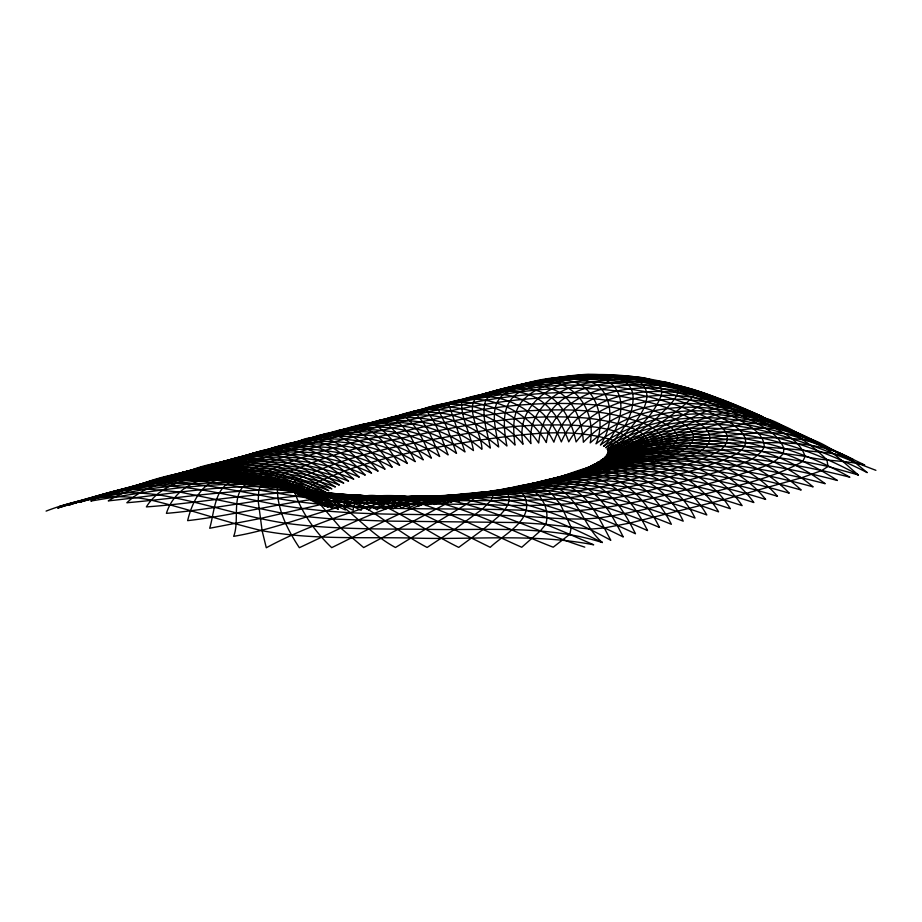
<?xml version="1.0" encoding="UTF-8"?>
<svg xmlns="http://www.w3.org/2000/svg" width="922" height="922" viewBox="0 0 922 922"><rect width="100%" height="100%" fill="white"/><g stroke="black" fill="none" stroke-linecap="round" stroke-linejoin="round"><path stroke-width="1.38" d="M875.9 470.324C824.671 450.858 773.57 426.725 717.869 424.431C679.526 422.483 640.986 431.358 607.045 449.187C622.995 438.584 666.952 396.253 636.134 379.599C607.563 370.944 576.596 378.815 547.357 379.91C520.953 383.875 494.434 389.729 469.482 399.387L514.395 385.938L537.169 381.074L573.876 375.773L614.271 377.386L636.134 379.599L657.282 383.183L715.426 398.431L753.942 413.102L833.707 450.489L854.89 462.429L867.222 472.617C788.425 432.349 690.659 407.72 607.69 450.697C629.011 436.648 651.831 420.155 661.247 395.411C665.523 376.072 633.91 376.983 622.834 375.888C588.098 373.79 551.137 376.337 519.524 392.115C500.369 402.937 503.504 427.762 506.904 445.994C488.372 429.156 465.575 416.145 440.428 413.01C427.566 411.569 414.577 412.365 401.877 414.819C397.198 417.574 388.22 415.004 386.122 421.389L411.984 411.834L436.475 405.864L447.7 429.133L456.517 453.382C433.663 437.201 406.199 427.681 378.158 427.047C362.104 429.226 340.621 424.915 327.886 436.751L354.532 427.059L413.287 411.811C426.794 422.956 433.017 440.797 439.702 456.505C415.615 440.301 386.791 431.588 357.782 431.634C340.806 434.25 318.482 430.332 304.998 442.791C321.755 438.457 340.183 423.763 357.782 431.634C372.661 439.575 383.172 453.474 392.265 467.293C364.374 451.492 331.885 445.291 300.053 446.87C281.821 449.971 260.661 447.262 244.964 458.637C262.655 452.909 280.795 441.119 300.053 446.87C320.533 452.425 338.109 465.264 353.76 479.175C290.061 453.002 215.575 457.865 152.453 483.036C199.256 467.108 247.811 456.793 295.42 443.436C342.085 431.542 388.485 418.623 435.149 406.763C485.906 394.662 535.74 377.259 588.213 374.24C648.673 375.957 707.75 391.965 762.701 416.79C703.912 389.395 639.488 369.226 573.876 375.773C526.197 380.129 479.982 394.547 434.423 408.642L435.806 405.807C509.221 386.998 586.991 371.186 661.904 391.573C688.722 398.777 715.207 407.847 740.089 420.259C750.047 426.437 764.303 433.732 764.246 447.147C755.325 463.051 733.947 465.08 718.422 471.534C698.242 477.711 677.854 483.151 657.386 488.234C602.124 503.85 544.568 507.457 487.427 504.576C436.993 503.608 386.456 505.141 336.127 501.038C294.118 497.719 253.031 487.911 211.322 482.494C159.287 473.274 109.153 493.454 59.734 506.432C146.298 481.757 241.253 454.039 328.774 490.723C288.551 464.965 237.288 451.953 191.43 470.128C146.679 482.206 101.973 494.607 57.625 508.057C141.273 481.503 236.585 462.383 320.314 499.159C286.8 480.339 248.467 469.874 209.939 470.773C173.221 471.165 138.773 485.237 104.151 495.782C174.961 472.156 255.394 463.87 326.146 492.509C301.402 477.896 273.949 467.258 245.24 464.169C217.177 460.308 190.093 470.243 164.289 479.913L181.646 472.663L302.128 440.209L436.475 405.864L508.852 391.124L544.395 386.399L562.293 385.119L597.606 385.189L614.709 386.583L646.737 391.85L674.547 399.295L706.874 410.866L729.498 421.919L739.698 429.975L743.155 434.147L745.264 438.319L745.783 442.445L744.492 446.421L741.38 450.224L736.632 453.774L723.482 460.205L698.265 468.895L659.645 479.682L617.406 489.766L582.692 496.094L556.646 498.963L526.243 500.369L471.545 500.727L390.732 500.15L350.648 498.595L312.293 494.872L217.569 480.339L185.414 478.449L167.608 478.656L145.664 483.105L91.727 499.067C165.649 474.046 249.92 464.043 323.968 494.261C290.603 475.014 251.948 462.913 213.132 466.059C180.216 471.718 148.2 482.437 116.391 492.555C193.401 466.209 281.026 442.111 359.338 477.181C340.933 460.17 318.217 440.036 291.294 443.067C252.905 454.454 213.489 462.533 175.998 476.824C203.854 463.155 235.848 460.251 266.377 457.427C300.088 455.871 334.617 460.493 365.285 475.176C350.602 459.928 333.718 444.369 312.281 440.094C285.244 441.338 259.059 452.967 233.566 461.634C252.282 449.717 275.932 450.074 296.458 442.468C317.594 436.705 338.881 431.542 360.179 426.425C407.789 415.119 454.857 401.162 503.447 394.42C562.731 384.382 625.047 385.442 681.75 407.098C695.891 412.975 744.561 428.085 720.958 449.855C690.198 467.35 654.366 473.067 620.564 482.321C567.249 496.174 511.917 497.857 457.139 498.076C387.367 499.54 317.433 496.267 248.882 482.413C230.131 479.382 211.23 477.458 192.26 476.513C157.904 477.319 124.458 489.202 91.727 499.067M492.475 393.325C525.528 383.46 564.656 367.797 597.606 385.189C614.501 399.802 612.473 428.004 600.418 445.038C633.529 421.377 674.996 411.131 715.391 414.497C760.362 417.401 802.14 435.391 842.305 454.431C769.674 417.666 675.803 398.062 603.553 446.352C620.552 430.632 631.167 392.899 605.627 380.198C586.173 371.808 565.393 383.183 545.294 382.25C511.768 386.491 478.691 393.948 446.859 405.369L448.253 402.879C485.882 390.813 526.543 409.31 546.343 442.514C550.319 409.368 584.594 390.847 614.709 386.583C655.922 380.89 698.599 389.176 736.378 405.588L724.577 405.692L706.874 410.866L604.636 457.208L696.456 420.928L723.424 412.468L736.885 410.59L748.076 411.431L753.942 413.102L774.445 422.345C683.721 381.789 576.746 360.467 480.938 396.368C543.611 372.672 614.087 375.738 678.108 392.657C702.541 399.918 726.501 408.861 749.644 419.545C762.69 426.471 778.375 433.732 783.896 448.495L783.343 453.463C772.486 466.578 753.919 469.079 738.764 474.98C717.938 481.365 696.894 487.012 675.78 492.394C627.156 505.21 577.068 515.041 526.531 510.431C437.028 506.558 346.395 513.854 258.148 494.745C227.031 489.017 195.741 482.241 163.932 482.863C135.108 483.485 107.667 493.512 80.468 502.029C157.501 475.936 244.998 463.824 322.274 495.955C295.236 480.604 265.144 470.278 234.061 467.834C201.664 464.561 170.316 475.072 140.432 486.217C205.767 460.17 282.374 454.903 348.562 481.157C331.643 467.258 312.708 454.811 291.179 449.567C267.196 443.92 244.365 457.727 222.144 464.653C248.744 451.342 279.792 447.308 309.158 444.185C340.541 442.767 372.488 449.394 399.71 465.368C389.891 449.982 378.804 431.773 360.179 426.425C325.581 434.112 290.188 441.938 257.134 455.422C274.41 442.917 298.198 444.427 318.505 441.534C349.426 440.301 380.786 447.401 407.363 463.501C399.848 449.855 391.159 436.083 378.158 427.047C365.815 417.92 351.685 430.851 339.388 433.72C351.72 422.218 372.88 426.771 388.45 424.777C416.006 425.768 442.767 435.737 464.976 451.93L448.253 402.879L435.149 406.763L422.172 411.869L423.832 408.7C462.809 395.792 506.27 411.523 530.934 443.597C527.269 413.863 552.843 390.352 580.076 384.693C624.92 373.929 672.841 380.048 715.207 397.267L715.426 398.431C678.073 415.615 644.132 439.471 606.157 455.514C681.024 422.691 770.158 436.29 837.407 480.489C780.415 465.322 721.35 456.517 662.284 458.995C630.072 461.38 597.053 462.959 566.846 475.556M446.859 405.369L461.83 399.687C498.629 388.185 537.238 408.653 553.88 442.157C571.628 385.984 647.728 379.818 695.349 395.215C719.944 403.433 744.112 412.964 767.53 424.085C781.718 431.992 799.685 439.771 805.09 456.378L802.82 461.415C766.021 481.987 722.952 488.187 682.833 500.127C659.311 506.04 635.719 511.779 611.793 515.882C582.854 521.645 553.361 518.014 524.226 516.239C435.541 511.964 345.646 520.054 258.195 500.957C224.092 494.33 189.978 485.571 155 485.71C125.288 485.721 97.029 496.128 69.092 505.037C110.225 490.204 154.423 485.433 197.746 481.146C230.2 478.645 262.712 481.526 294.498 488.222C364.893 500.266 436.798 497.212 507.815 494.111C559.124 492.071 609.327 480.178 658.515 466.163C672.472 459.582 725.568 452.898 705.261 427.647C663.644 398.511 609.43 392.253 559.758 392.599C504.057 394.374 449.406 406.129 395.619 419.971C348.839 430.551 302.185 441.822 256.454 456.378C241.011 461.346 225.141 465.057 209.939 470.773C197.101 475.948 181.888 474.53 168.288 477.7C146.402 481.768 125.115 488.418 104.151 495.782M275.862 447.435L269.282 452.218C320.107 428.511 383.598 425.906 431.404 458.165C424.097 442.675 417.251 423.97 401.877 414.819L387.217 419.291L374.286 424.512C376.81 418.208 385.603 420.49 390.548 417.781C403.525 415.2 416.802 414.22 429.998 415.419C455.629 418.069 479.29 430.401 498.664 446.997C496.393 430.136 487.934 407.42 503.447 394.42C527.522 380.694 556.369 377.905 583.511 375.899C600.187 374.977 633.621 373.641 633.114 398.742C632.584 418.404 620.425 435.61 605.708 447.735C686.406 398.246 785.913 426.079 864.686 465.022C845.255 460.055 824.671 461.449 805.09 456.378C777.246 452.218 749.125 449.867 720.958 449.855C675.826 451.354 629.565 453.486 586.45 468.007C631.662 450.95 679.237 440.52 727.274 435.587C762.183 431.865 800.25 428.661 831.091 449.129L804.422 437.04M461.046 400.183C502.755 383.736 544.672 400.079 561.337 441.915C574.925 408.665 613.153 393.971 646.737 391.85C695.833 388.485 742.095 408.262 785.947 427.785C763.647 412.883 737.312 412.595 712.614 420.801C675.78 432.948 638.531 444.323 602.642 458.937C671.009 431.392 755.763 438.699 813.146 486.885C725.741 462.613 629.323 451.25 542.32 483.047C568.54 472.871 597.064 468.987 622.2 455.964C628.239 453.209 638.174 445.003 630.233 438.665C613.13 427.128 591.083 426.483 571.144 425.077C542.839 424.5 514.384 425.192 486.459 430.194C435.461 438.999 383.817 446.525 334.87 463.95C320.902 469.321 306.415 474.046 293.68 482.045C282.489 495.84 317.594 498.087 322.758 504.864L290.188 489.225L281.809 486.055L208.337 474.968L188.526 475.959L187.615 475.014L167.608 478.656L168.288 477.7C224.899 460.343 288.298 461.795 343.756 483.128L322.504 468.56L301.667 458.119L282.581 452.253L266.527 450.881L199.175 470.001L189.552 473.574L145.664 483.105L118.097 490.665M434.423 408.642L447.804 403.548L461.83 399.687C459.917 416.744 470.785 433.674 473.447 450.57C451.895 434.331 425.86 423.855 398.8 422.483C384.151 424.316 362.288 419.51 350.948 430.666C395.745 408.342 452.575 414.854 490.32 448.092C487.819 432.476 480.765 415.949 485.756 400.206C497.269 385.88 519.317 387.079 535.498 382.446C572.205 375.819 596.603 408.826 590.195 442.894C650.667 388.393 742.198 404.043 808.617 438.503C762.148 416.975 713.732 393.855 661.247 395.411C626.073 396.333 587.06 409.806 568.747 441.822C561.809 422.103 549.639 402.061 529.021 394.616C505.556 386.963 480.281 393.556 458.107 402.395C490.02 393.268 527.476 374.701 559.758 392.599C575.789 403.548 582.37 423.636 583.372 442.249C639.372 384.001 732.425 400.033 797.311 433.156C773.616 417.539 744.377 416.698 717.869 424.431C678.016 434.354 638.681 446.283 600.222 460.7C671.585 425.365 761.883 436.74 825.202 483.704C735.94 460.216 637.263 448.069 548.855 481.192C580.134 467.016 615.758 468.122 646.829 453.785C653.433 450.57 665.845 444.289 661.016 435.207C651.001 423.014 634.013 420.605 619.78 416.122C589.654 408.746 558.352 409.299 527.591 410.832C470.543 414.497 414.912 429.341 359.073 440.797C325.42 450.293 290.418 459.202 259.566 475.648L259.094 477.4L259.854 479.186C289.335 494.019 323.818 498.468 356.607 500.197C404.101 502.029 451.4 496.635 498.41 490.469C535.659 485.733 572.239 476.893 608.382 466.866C649.445 452.76 696.997 475.406 718.584 511.837C659.023 490.078 595.163 477.193 531.637 484.085C494.18 492.048 456.275 497.615 418.139 501.107C381.892 503.712 344.782 505.775 309.124 497.304C258.275 475.913 201.457 469.586 147.543 483.105L145.664 483.105C208.188 463.731 277.672 461.058 339.354 485.076C319.819 471.142 298.071 459.433 274.307 454.892C252.121 449.763 231.019 460.447 210.689 467.673C235.098 454.615 264.061 452.506 291.179 449.567C323.472 447.908 356.503 453.636 385.062 469.24C375.012 455.376 363.568 441.419 347.732 434.008C329.454 426.782 310.841 441.016 293.634 445.787C304.433 433.709 323.622 438.572 337.821 436.44C367.797 435.749 397.924 443.689 423.233 459.882L410.348 436.152L402.349 425.999L395.619 419.971L392.864 418.404L388.669 418.081L362.565 427.601L363.96 425.491L365.815 424.12L379.311 420.686L384.958 422.472L388.45 424.777L401.093 437.985L410.509 452.587L415.211 461.668C375.461 436.337 325.293 434.032 280.657 445.937M312.304 499.943C370.552 515.26 431.911 501.51 490.343 493.178C521.956 487.969 552.347 475.948 584.341 473.32C649.457 465.622 715.253 477.193 777.465 496.301C756.824 472.11 726.467 458.165 695.476 453.14C655.104 445.418 615.066 458.649 577.322 471.764C624.597 455.065 674.754 447.677 724.761 446.455C750.865 445.971 776.958 447.585 802.912 450.293C819.889 452.518 837.741 452.195 853.495 459.732C815.279 437.662 769.34 443.609 727.112 442.894C677.947 446.11 628.17 451.503 582.059 469.886C618.316 456.863 657.409 455.503 695.476 453.14C739.997 452.16 784.553 456.828 828.002 466.474L826.965 460.02C795.732 427.612 750.162 411.581 707.128 402.142C661.016 393.855 606.008 402.522 576.112 441.915C572.504 425.296 565.44 408.4 551.598 397.774C531.498 383.229 504.772 387.874 482.644 394.339C459.721 401.393 482.437 434.055 481.906 449.291C435.553 409.322 368.581 415.592 316.419 439.771C336.749 420.928 366.345 457.312 378.158 471.2C348.896 455.871 315.347 450.57 282.581 452.253C254.472 455.203 224.634 457.531 199.175 470.704C220.635 462.936 242.982 452.575 266.377 457.427C291.34 461.599 314.517 472.974 335.377 486.989C269.443 462.187 193.92 464.181 128.481 489.363C192.652 460.02 266.815 466.025 331.851 488.879C309.665 474.726 285.059 463.639 258.851 459.836C234.603 456.909 209.375 463.178 187.627 473.758C245.494 450.455 314.275 445.799 371.554 473.182L363.833 464.55L348.585 450.628L341.301 445.487L328.071 438.941L322.331 437.431L306.796 439.69L287.03 444.462L281.44 449.002C333.683 424.915 399.433 419.579 448.08 454.903C442.041 438.907 436.083 421.896 424.788 408.792L411.984 411.834L410.094 415.061C454.627 391.712 509.762 399.722 538.69 442.998C545.905 371.047 643.268 376.856 694.07 390.052L696.283 393.406C671.573 419.349 638.577 436.982 607.195 453.866C685.703 417.562 777.085 436.164 849.877 477.193C756.04 453.278 653.94 444.416 561.141 477.446C579.512 470.105 600.406 466.544 616.322 454.016C622.442 450.282 619.93 442.237 613.66 440.393C570.441 426.898 523.673 434.297 479.647 440.105C433.951 447.412 388.001 455.341 344.321 471.073C327.379 478.391 279.942 491.818 324.993 506.132L294.498 488.222L265.939 483.773L230.661 481.999L190.889 483.866L147.013 489.052L99.541 497.465L74.613 502.986L118.512 490.965L132.261 489.432L147.013 489.052L179.732 492.037L282.12 513.197L306.623 516.654L332.139 518.971L385.073 521.068L519.317 522.567L545.766 524.341L590.472 529.147L604.417 527.914L629.887 523.051L723.701 499.712L801.909 477.665L821.594 470.623L828.002 466.474L858.347 474.957C841.924 461.161 825.709 443.367 803.581 439.794C784.265 437.074 764.695 437.72 745.264 438.319C694.128 440.716 642.968 449.014 594.114 464.308C639.476 446.19 687.074 434.297 735.111 425.872C764.972 418.473 794.153 429.168 819.865 443.828C751.937 408.273 660.313 392.081 596.027 443.839C606.722 419.591 595.819 382.284 565.589 380.383C548.463 384.232 529.286 389.649 519.178 405.265C512.171 417.297 513.358 431.83 515.029 445.096C486.182 414.335 440.578 401.197 400.275 414.981L398.166 418.219C439.506 395.48 493.235 408.7 523.051 444.289C515.986 411.523 542.885 386.525 573.346 382.042C597.652 376.672 622.811 376.453 647.486 378.988C656.775 383.391 673.21 378.965 678.338 390.11L676.829 395.688L671.285 403.502L655.554 419.349L630.233 438.665L607.725 452.253C688.319 413.356 782.997 433.432 858.347 474.957M572.251 473.654C632.1 448.91 711.427 444.531 753.873 502.525C699.544 484.857 642.461 472.905 585.067 476.063C552.808 476.709 521.748 486.182 491.023 495.091C517.357 483.716 546.919 482.782 574.21 474.012C593.872 468.63 613.845 463.743 632.504 455.364C681.404 430.539 592.5 417.251 578.474 417.62C512.24 413.033 447.354 429.11 382.907 441.857C358.819 447.216 335.066 454.131 311.947 462.786C299.95 468.411 285.44 470.773 275.54 479.866L276.07 483.543L280.807 487.173L320.383 502.133C280.011 480.339 233.381 470.013 187.615 475.014L189.552 473.574C213.408 472.64 237.726 467.869 261.237 474.081C282.178 479.014 302.289 487.093 321.052 497.58C284.679 483.762 246.808 470.716 207.3 472.41L206.655 473.839L208.337 474.968C246.543 476.455 286.35 481.434 320.084 500.681C283.976 485.387 245.344 474.265 205.733 477.354C172.368 479.313 137.378 482.921 108.277 500.865C193.977 491.945 288.044 469.436 369.088 510.166C375.865 499.862 388.784 496.313 400.494 496.243C426.344 496.474 452.183 495.817 477.965 494.031C520.285 492.014 562.408 486.217 603.437 475.522C625.485 467.961 743.397 449.095 669.245 416.456C585.919 383.01 493.57 399.768 409.184 420.167C372.626 428.315 335.885 435.887 300.053 446.87C275.309 455.848 248.018 460.251 224.968 472.675L225.118 474.196C237.945 480.558 253.239 479.924 266.988 483.577C289.6 488.084 312.293 492.336 335.239 494.676C390.928 499.056 446.94 496.566 502.444 490.85C542.194 486.897 581.16 477.619 619.619 467.097C637.932 459.387 669.245 458.476 677.866 437.8C675.745 427.543 664.036 423.256 655.554 419.349C636.676 412.146 616.922 407.259 596.834 405.012C548.659 400.943 499.793 404.862 452.621 415.28C381.869 430.171 309.746 443.724 243.201 472.686L242.29 474.369L242.866 476.017C260.2 484.845 280.737 486.274 299.546 491.069C327.955 496.912 356.987 498.514 385.926 498.237C421.711 499.885 457.22 491.933 492.936 494.941C538.794 499.551 582.358 516.447 623.272 536.984C613.107 517.311 602.17 495.575 581.471 485.168C557.245 473.24 530.185 484.015 506.547 491.841C582.45 464.25 667.563 481.18 742.095 505.625C699.591 442.56 616.023 453.232 555.136 479.325C585.159 468.987 618.259 459.375 649.779 468.641C674.109 475.637 694.208 493.282 706.805 514.937C636.33 489.789 556.012 470.151 483.093 496.624C510.039 482.944 541.41 485.906 570.591 487.208C613.395 490.873 655 502.859 695.027 518.049C673.636 473.505 618.063 455.906 573.092 473.159M584.779 547.138C535.855 531.51 489.64 506.858 438.63 498.111C417.92 494.941 393.314 494.33 377.086 509.854C352.273 494.515 321.778 491.818 293.3 489.686C237.53 488.418 182.279 497.926 126.867 502.755C152.925 477.827 191.188 478.195 224.864 477.642C258.552 478.887 291.006 489.156 321.248 503.527C285.912 484.914 245.609 476.109 205.733 477.354C183.063 478.599 158.884 486.632 146.356 506.904C195.729 503.366 244.584 494.227 294.083 492.279C321.087 491.172 347.848 495.725 374.816 496.14C438.653 490.746 495.748 525.194 553.223 547.195L569.888 534.218L571.225 527.488L560.518 504.599L552.336 494.342L547.495 490.7L536.108 486.32L519.524 487.381L493.57 490.965L481.791 494.722L475.072 498.111C501.81 491.587 532.363 476.248 559.297 489.063C580.053 501.107 584.502 527.488 602.331 542.505C545.363 524.514 484.903 530.738 426.091 529.297C379.265 528.94 332.231 529.447 285.716 523.27C242.117 516.746 200.431 501.418 156.913 494.607C134.808 492.267 111.101 490.135 90.805 501.038C162.41 489.156 236.366 476.248 308.582 490.677C333.729 494.273 359.119 496.013 384.52 496.082C392.899 497.131 403.824 496.877 409.333 504.392L409.518 507.4C483.278 475.867 566.673 500.969 635.477 533.757C625.473 513.796 613.118 492.763 592.016 482.99C566.926 472.099 538.356 480.95 514.096 490.147C595.163 459.848 685.184 474.277 765.652 499.413C724.381 448.011 648.316 444.047 590.472 466.152C657.559 434.723 745.276 437.72 801.195 490.031C715.622 465.541 621.048 453.497 535.613 484.857C617.475 455.699 707.831 469.448 789.313 493.178C740.458 442.791 660.129 438.561 597.375 462.487C633.437 448.334 672.034 441.58 709.986 434.25C737.738 430.424 766.758 423.959 794.338 432.141M46.1 511.099C79.534 498.203 116.103 492.521 151.473 500.243C188.733 508.956 224.864 521.898 262.125 530.715C311.336 539.969 361.735 536.973 411.546 538.01C472.168 540.062 533.711 533.181 593.653 544.798C545.755 523.8 496.635 502.121 444.104 496.555C423.866 495.01 402.015 497.142 385.131 509.417C371.382 498.479 352.123 495.218 335.239 494.676L333.914 496.29L334.133 501.764L338.328 509.336C310.391 495.84 280.415 481.999 248.882 482.413C229.67 492.094 240.331 519.651 233.669 536.339C280.392 528.537 323.945 508.276 370.54 499.609C385.788 497.707 404.297 491.933 418.139 501.107L418.657 503.424L417.712 506.524C436.475 498.099 456.909 493.996 477.389 493.097L477.965 494.031L477.273 495.656L475.176 497.88L466.221 504.334L395.469 547.507C368.443 532.962 348.781 507.273 322.562 492.394L321.64 493.109C322.043 499.666 328.071 504.288 332.519 508.437C299.362 490.769 262.758 478.887 224.864 479.106C202.448 479.336 192.191 501.971 187.627 520.642C244.584 514.176 300.157 496.854 357.701 495.483C393.959 506.835 424.8 530.761 458.718 547.38L483.186 529.401L499.92 515.294L504.899 509.716L507.815 504.864L509.082 500.623L509.013 497.016L507.815 494.111L505.602 492.071L498.41 490.469L469.01 495.229L442.399 503.377L451.273 495.321C434.008 495.99 416.744 500.22 401.347 508.172C392.922 495.172 353.921 486.701 353.184 510.269C329.673 499.251 305.032 489.363 279.17 486.009L277.487 487.116C276.554 508.471 287.756 530.219 299.339 547.691C342.235 527.73 385.35 504.392 432.349 496.082C492.221 492.728 549.719 516.527 602.331 542.505M579.2 471.234C630.971 450.478 698.957 457.715 730.339 508.737C656.971 484.038 573.98 466.232 498.848 493.489C520.999 484.788 547.829 476.317 570.591 487.208C590.806 498.41 600.291 520.907 610.802 540.269C561.429 513.07 505.129 492.221 447.977 495.633C407.005 507.192 369.814 529.205 331.69 547.633C314.736 531.51 300.157 510.742 293.438 488.36C316.834 492.025 339.838 499.793 361.113 510.315C366.53 494.019 387.309 494.711 400.978 497.88C443.413 508.264 481.987 529.85 521.748 547.253L540.373 530.888L545.766 524.341C549.846 511.41 543.058 495.252 530.53 489.582C509.29 483.116 487.346 494.319 466.97 499.528C491.023 485.318 520.907 490.124 547.495 490.7C590.322 494.941 631.651 508.195 671.366 524.284C659.461 500.6 639.499 479.037 612.727 473.193C581.575 466.532 550.872 479.613 521.483 488.418C546.723 478.979 576.077 469.966 602.273 480.708C623.791 489.939 637.471 510.327 647.532 530.576C579.327 500.208 498.583 475.671 425.941 505.556L428.615 500.035L427.866 498.41C411.927 492.613 394.478 499.851 378.781 503.4C340.299 515.421 301.851 528.525 266.297 547.76L262.125 530.715L258.195 500.957L258.817 490.031L260.292 486.689L262.643 484.638C291.559 483.946 319.346 498.41 345.416 509.97C336.081 482.517 385.477 499.205 393.221 508.852C406.913 501.049 422.818 496.14 438.572 496.405L439.46 497.304L438.964 498.871L434.17 504.507C507.838 475.21 589.723 497.626 659.484 527.43C649.192 506.916 634.232 487.093 612.266 478.357C584.997 467.834 554.883 476.985 528.686 486.643L553.039 478.91M578.175 471.914C619.78 459.917 665.35 482.091 683.214 521.161C612.957 493.766 532.225 473.447 458.81 500.888C468.215 494.653 481.065 489.305 492.118 493.063L492.936 494.941L492.532 497.523L490.758 500.727L482.252 509.209L454.673 529.32L427.128 547.449C397.186 531.775 371.67 508.206 340.863 494.365C282.109 493.212 224.691 508.437 166.409 513.358C175.145 485.272 206.021 473.32 233.278 478.737C266.758 480.397 298.716 491.875 328.163 507.331L316.177 498.86L308.155 490.4L340.598 527.937L363.671 547.564L464.089 494.192L450.616 502.167C469.471 495.252 489.19 490.965 509.163 489.006C515.018 489.086 521.218 491.184 524.491 496.347C535.129 519.95 503.919 534.045 490.25 547.322L411.915 508.656L390.732 500.15L374.816 496.14L350.648 498.595L336.127 501.038L260.188 518.533L209.686 528.26C214.768 511.56 214.238 484.085 236.274 480.558C261.756 478.944 286.339 488.821 309.446 498.468"/></g></svg>
